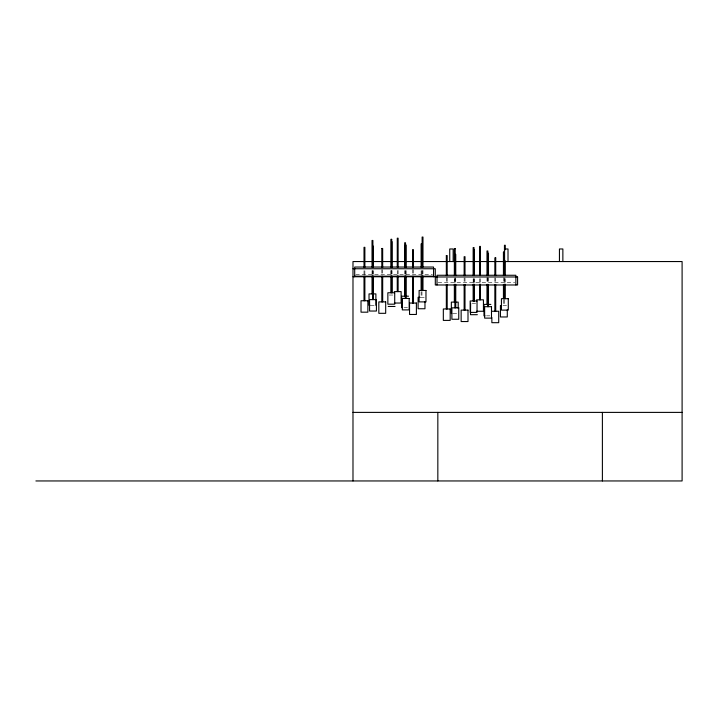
<?xml version="1.0" encoding="UTF-8"?>
<svg xmlns="http://www.w3.org/2000/svg" width="718" height="718" viewBox="0 0 718 718"><rect width="100%" height="100%" fill="white"/><g stroke="black" fill="none" stroke-linecap="round" stroke-linejoin="round"><path stroke-width="0.54" stroke-dasharray="3.59 2.69" d="M355.814 274.464L432.442 274.464M438.133 282.686L514.761 282.686M389.183 295.035L393.329 295.035M420.649 297.324L424.509 297.324M472.22 303.256L475.648 303.256M370.739 305.321L374.168 305.321M502.968 305.545L507.168 305.545M404.207 307.609L407.519 307.609M453.058 313.542L457.743 313.542M486.526 315.83L489.838 315.83M505.292 278.656L505.292 283.107M504.431 278.656L504.431 283.107M504.287 277.722L504.287 283.287M504.287 299.98L504.287 305.545M503.435 277.722L503.435 283.287M503.435 299.98L503.435 305.545M495.716 277.866L495.716 283.43M494.855 277.866L494.855 283.43M488.482 277.749L488.482 283.314M487.845 277.686L487.845 283.251M487.63 277.749L487.63 283.314M486.983 277.686L486.983 283.251M480.432 278.683L480.432 283.134M479.579 278.683L479.579 283.134M474.365 278.772L474.365 283.224M474.024 278.71L474.024 283.17M473.503 278.772L473.503 283.224M473.171 278.71L473.171 283.17M465.004 277.839L465.004 283.404M464.142 277.839L464.142 283.404M455.75 277.776L455.75 283.341M455.203 278.746L455.203 283.197M454.889 277.776L454.889 283.341M454.35 278.746L454.35 283.197M447.188 277.812L447.188 283.377M446.336 277.812L446.336 283.377M422.974 270.435L422.974 274.886M422.112 270.435L422.112 274.886M421.969 270.614L421.969 275.066M421.969 291.759L421.969 297.324M421.116 270.614L421.116 275.066M421.116 291.759L421.116 297.324M413.397 269.645L413.397 274.096M412.536 269.645L412.536 274.096M406.173 270.641L406.173 275.093M405.526 270.578L405.526 275.03M405.311 270.641L405.311 275.093M404.665 270.578L404.665 275.03M398.113 270.462L398.113 274.913M397.26 270.462L397.26 274.913M392.046 270.551L392.046 275.003M391.705 270.489L391.705 274.94M391.184 270.551L391.184 275.003M390.852 270.489L390.852 274.94M382.685 269.618L382.685 275.182M381.823 269.618L381.823 275.182M373.432 270.668L373.432 275.12M372.884 270.524L372.884 274.976M372.579 270.668L372.579 275.12M372.032 270.524L372.032 274.976M364.87 270.704L364.87 275.156M364.017 270.704L364.017 275.156"/><path stroke-width="1.08" d="M391.696 239.327L390.87 239.327L390.852 267.15M381.841 248.473L382.667 248.473L382.685 267.392M455.185 248.697L454.359 248.697L454.35 275.407M503.444 252.126L504.269 252.126L504.287 275.497M446.345 255.554L447.179 255.554L447.188 275.586M495.698 257.834L494.873 257.834L494.855 275.64M352.987 268.756L435.27 268.756L435.27 276.753L352.987 276.753M354.701 276.179L433.555 276.179M394.263 291.607L401.12 291.607L401.12 303.041L394.379 303.041M408.524 296.184L401.667 296.184L401.667 307.609L402.672 307.609M420.111 297.324L418.109 297.324L418.109 308.749L424.966 308.749L424.966 301.479M476.581 299.828L483.438 299.828L483.438 311.262L476.581 311.262M470.622 303.256L470.505 314.69L477.362 314.69M490.843 304.405L483.986 304.405L483.986 315.83L484.991 315.83M370.03 305.321L369.025 305.321L369.025 293.895L375.882 293.895L375.882 305.321M501.433 305.545L500.428 305.545L500.428 316.97L507.285 316.97L507.285 309.7M388.187 306.469L395.044 306.469M491.857 311.262L498.714 311.262L498.714 322.687L491.857 322.687L491.857 317.491M451.81 313.542L451.344 313.542L451.344 302.116L458.201 302.116L458.201 308.354M352.987 412.392L682.1 412.392M35.9 480.952L682.1 480.952L682.1 261.549L352.987 261.549L352.987 480.952M602.393 412.392L602.393 480.952M562.867 261.549L562.867 248.975L559.439 248.975L559.439 261.549M515.874 284.974L515.874 275.263L437.02 275.263L437.02 284.974M508.012 261.549L508.012 248.975L504.583 248.975L504.583 261.549M505.292 249.72L505.292 245.269L504.449 245.269L504.431 275.317M505.292 260.849L505.292 275.317M505.292 284.22L505.292 298.688M504.431 284.22L504.431 298.688M504.287 284.4L504.287 298.868M503.435 252.126L503.435 275.497M503.435 284.4L503.435 298.868M495.716 257.834L495.716 275.64M495.716 284.543L495.716 311.262M494.855 284.543L494.855 311.262M488.482 275.524L488.482 253.266L487.648 253.266L487.63 275.524M488.482 284.427L488.482 306.685M487.845 275.461L487.845 250.977L487.001 250.977L486.983 275.461M487.845 284.364L487.845 304.405M487.63 284.427L487.63 306.685M486.983 284.364L486.983 304.405M480.432 275.344L480.432 246.409L479.588 246.409L479.579 275.344M480.432 284.247L480.432 299.828M479.579 284.247L479.579 299.828M474.365 275.434L474.365 249.837L473.521 249.837L473.503 275.434M474.365 284.337L474.365 301.03M474.024 275.371L474.024 247.548L473.18 247.548L473.171 275.371M474.024 284.283L474.024 300.977M473.503 284.337L473.503 301.03M473.171 284.283L473.171 300.977M465.004 275.613L465.004 256.694L464.16 256.694L464.142 275.613M465.004 284.516L465.004 310.113M464.142 284.516L464.142 310.113M455.75 275.55L455.75 254.405L454.907 254.405L454.889 275.55M455.75 284.454L455.75 307.834M455.203 248.697L455.203 275.407M455.203 284.31L455.203 302.116M454.889 284.454L454.889 307.834M454.35 284.31L454.35 302.116M453.166 261.549L453.166 248.975L449.737 248.975L449.737 261.549M447.188 284.49L447.188 308.973M446.336 255.554L446.336 275.586M446.336 284.49L446.336 308.973M437.836 412.392L437.836 480.952M433.555 276.753L433.555 267.042L354.701 267.042L354.701 276.753M422.974 267.096L422.974 237.048L422.13 237.048L422.112 267.096M422.974 275.999L422.974 290.467M422.112 275.999L422.112 290.467M421.969 267.276L421.969 243.896L421.125 243.896L421.116 267.276M421.969 276.179L421.969 290.646M421.116 276.179L421.116 290.646M413.397 267.419L413.397 249.613L412.554 249.613L412.536 267.419M413.397 276.322L413.397 303.041M412.536 276.322L412.536 303.041M406.173 267.302L406.173 245.044L405.329 245.044L405.311 267.302M406.173 276.206L406.173 298.464M405.526 267.24L405.526 242.756L404.683 242.756L404.665 267.24M405.526 276.143L405.526 296.184M405.311 276.206L405.311 298.464M404.665 276.143L404.665 296.184M398.113 267.123L398.113 238.188L397.278 238.188L397.26 267.123M398.113 276.026L398.113 291.607M397.26 276.026L397.26 291.607M392.046 241.616L392.046 267.213M392.046 276.116L392.046 292.809M391.705 239.327L391.705 267.15M391.705 276.053L391.705 292.756M390.852 276.053L390.852 292.756M382.685 276.295L382.685 301.892M381.823 248.473L381.823 267.392M381.823 276.295L381.823 301.892M373.432 267.329L373.432 246.184L372.588 246.184L372.579 267.329M373.432 276.233L373.432 299.612M372.884 267.186L372.884 240.467L372.041 240.467L372.032 267.186M372.884 276.089L372.884 293.895M372.579 276.233L372.579 299.612M372.032 276.089L372.032 293.895M364.87 267.365L364.87 247.324L364.026 247.324L364.017 267.365M364.87 276.268L364.87 300.752M364.017 276.268L364.017 300.752M517.588 276.977L435.305 276.977L435.305 284.974L517.588 284.974L517.588 276.977M425.971 290.467L419.115 290.467L419.115 301.892L425.971 301.892L425.971 290.467M394.712 292.756L387.855 292.756L387.855 304.181L394.712 304.181L394.712 292.756M409.17 298.464L402.313 298.464L402.313 309.898L409.17 309.898L409.17 298.464M508.29 298.688L501.433 298.688L501.433 310.113L508.29 310.113L508.29 298.688M376.429 299.612L369.573 299.612L369.573 311.038L376.429 311.038L376.429 299.612M367.876 300.752L361.019 300.752L361.019 312.177L367.876 312.177L367.876 300.752M477.03 300.977L470.173 300.977L470.173 312.402L477.03 312.402L477.03 300.977M385.683 301.892L378.826 301.892L378.826 313.317L385.683 313.317L385.683 301.892M416.395 303.041L409.538 303.041L409.538 314.466L416.395 314.466L416.395 303.041M491.489 306.685L484.632 306.685L484.632 318.119L491.489 318.119L491.489 306.685M458.748 307.834L451.891 307.834L451.891 319.259L458.748 319.259L458.748 307.834M450.186 308.973L443.329 308.973L443.329 320.399L450.186 320.399L450.186 308.973M468.001 310.113L461.144 310.113L461.144 321.547L468.001 321.547L468.001 310.113"/></g></svg>
